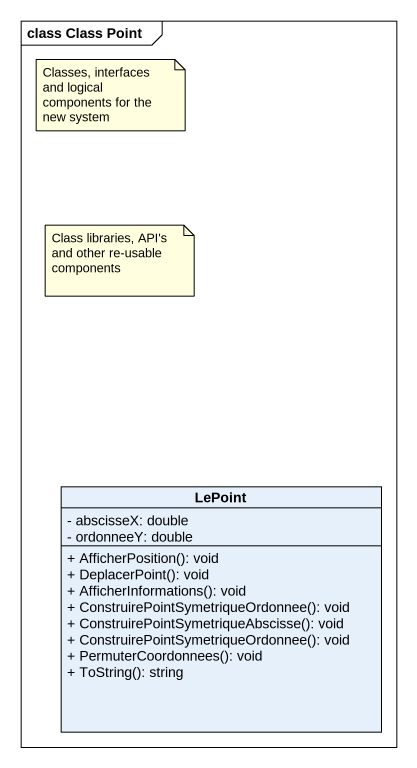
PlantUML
@startuml
mainframe class Class Point
hide circle
hide empty members
skinparam classAttributeIconSize 0
class LePoint {
  - abscisseX: double
  - ordonneeY: double
  + AfficherPosition(): void
  + DeplacerPoint(): void
  + AfficherInformations(): void
  + ConstruirePointSymetriqueOrdonnee(): void
  + ConstruirePointSymetriqueAbscisse(): void
  + ConstruirePointSymetriqueOrdonnee(): void
  + PermuterCoordonnees(): void
  + ToString(): string
}
note as N1
  Classes, interfaces and logical components for the new system
end note
note as N2
  Class libraries, API's and other re-usable components
end note
@enduml
